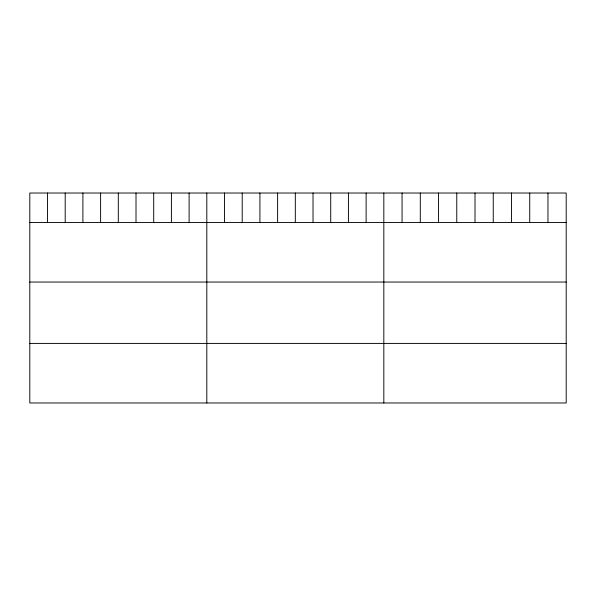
<?xml version="1.0" encoding="UTF-8"?>
<svg xmlns="http://www.w3.org/2000/svg" width="596" height="596" viewBox="0 0 596 596"><rect width="100%" height="100%" fill="white"/><g stroke="black" fill="none" stroke-linecap="round" stroke-linejoin="round"><path stroke-width="0.89" d="M566.2 222.494L566.2 402.978L29.8 402.978L29.8 193.022L566.2 193.022L566.2 222.494L29.8 222.494M29.8 282.05L566.2 282.05M29.8 343.415L566.2 343.415M547.962 193.022L547.962 222.494M529.725 193.022L529.725 222.494M511.487 193.022L511.487 222.494M493.25 193.022L493.25 222.494M475.012 193.022L475.012 222.494M456.774 193.022L456.774 222.494M438.537 193.022L438.537 222.494M420.299 193.022L420.299 222.494M402.062 193.022L402.062 222.494M383.824 193.022L383.824 402.978M366.123 193.022L366.123 222.494M348.422 193.022L348.422 222.494M330.72 193.022L330.72 222.494M313.019 193.022L313.019 222.494M295.318 193.022L295.318 222.494M277.617 193.022L277.617 222.494M259.916 193.022L259.916 222.494M242.214 193.022L242.214 222.494M224.513 193.022L224.513 222.494M206.812 193.022L206.812 402.978M189.111 193.022L189.111 222.494M171.41 193.022L171.41 222.494M153.708 193.022L153.708 222.494M136.007 193.022L136.007 222.494M118.306 193.022L118.306 222.494M100.605 193.022L100.605 222.494M82.904 193.022L82.904 222.494M65.202 193.022L65.202 222.494M47.501 193.022L47.501 222.494"/></g></svg>
